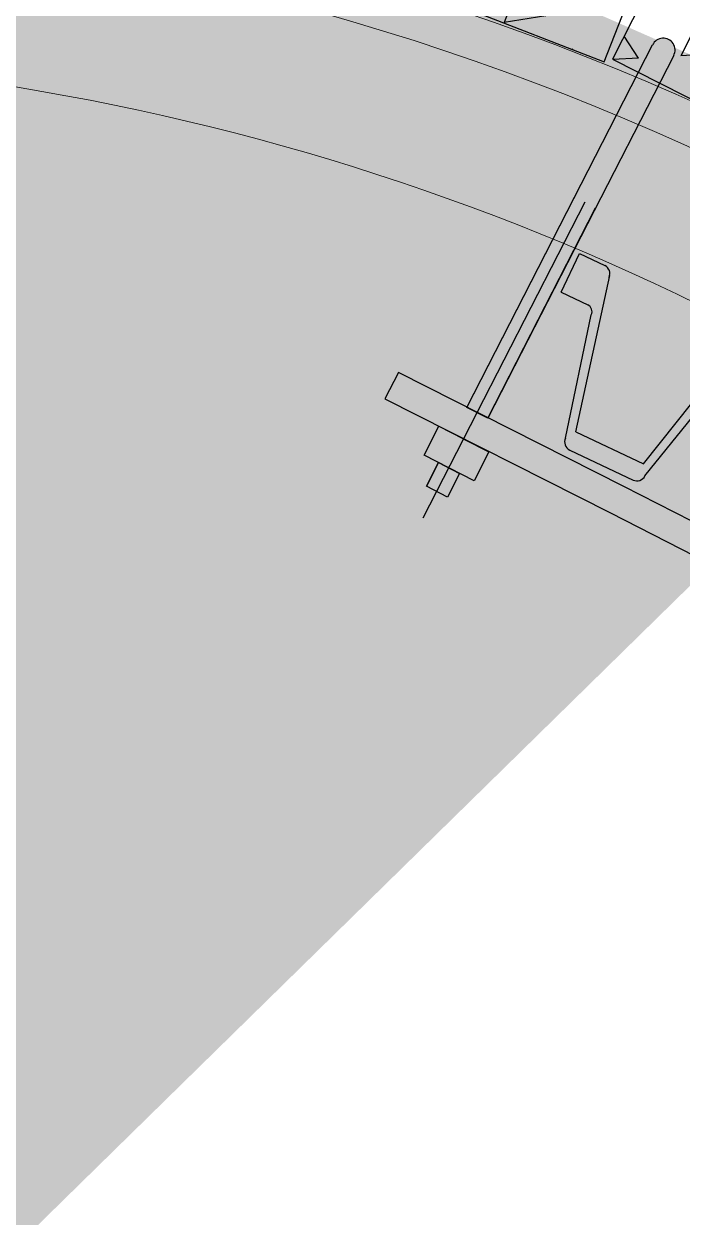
# Model space of a CAD drawing. Header units: millimetres. Extents: x -46762 to 217101, y -107409 to 31524.
# Drawn here: x 117469 to 117915, y -62025 to -61217 of the extents above; entities that cross this region are included whole.
import ezdxf

# ---------------------------------------------------------------- set-up
doc = ezdxf.new("R2010")
doc.units = ezdxf.units.MM

# ---------------------------------------------------------------- blocks, each defined once
blk = doc.blocks.new('затяж')
h = blk.add_hatch()
h.set_pattern_fill('TRIANG', scale=6, style=0)
h.set_pattern_definition([(59.99999999999999, (-60928.14965484699, 7032.150187674619), (-28.5749897581405, 49.49334591314033), [28.575, -28.575]), (120, (-60928.14965484699, 7032.150187674619), (-57.14998975814051, 5.913140350699564e-06), [28.57499999999999, -28.57499999999999]), (0, (-60942.43715484699, 7056.896887674618), (28.575, 49.49334), [28.575, -28.575])])
h.paths.add_polyline_path([(59094.13031474774, -5736.145065864868), (59094.13031474774, -5936.145065864868), (59034.13031474774, -5936.145065864868), (59034.13031474774, -5736.145065864868)])
at = {"color": 7}
blk.add_lwpolyline([(59094.13031474774, -5736.145065864868), (59094.13031474774, -5936.145065864868), (59034.13031474774, -5936.145065864868), (59034.13031474774, -5736.145065864868), (59094.13031474774, -5736.145065864868)], dxfattribs=at)
blk = doc.blocks.new('СВПУСИЛ')
for p, q in [((92889.34829006574, -42718.48972523742), (92841.87090192134, -42717.02425091516)), ((92835.68864560979, -42722.83628213483), (92813.13744283852, -42805.17972907244)), ((92895.1603212854, -42724.67198154904), (92912.59007695144, -42808.24951212644)), ((92839.92056259899, -42729.97024166628), (92812.07433528174, -42834.5254429917)), ((92890.49647502229, -42731.53135747064), (92839.92056259899, -42729.97024166628)), ((92890.49647502229, -42731.53135747064), (92911.8412693842, -42837.60492747583)), ((92807.98556257886, -42810.02308842212), (92787.99508336019, -42809.40604660222)), ((92937.42391551984, -42814.01843420598), (92917.43343630117, -42813.40139238608)), ((92806.09132797911, -42838.97843119822), (92787.10037272134, -42838.39224146931)), ((92936.52920488098, -42843.00462907307), (92917.5382496232, -42842.41843934415))]:
    blk.add_line(p, q)
at = {"color": 7}
for p, q in [((92787.99508336019, -42809.40604660222), (92787.10037272134, -42838.39224146931)), ((92937.42391551984, -42814.01843420598), (92936.52920488098, -42843.00462907307))]:
    blk.add_line(p, q, dxfattribs=at)
for centre, radius, start, end in [((92841.68578937539, -42723.02139468079), 5.999999999999999, 88.23202484565921, 178.2320248464925), ((92889.16317751977, -42724.48686900306), 5.999999999999999, 358.2320248464926, 88.23202484565921), ((92808.13982303382, -42805.02546861746), 4.999999999999999, 268.2320248456592, 358.2320248464926), ((92917.58769675612, -42808.40377258141), 4.999999999999999, 178.2320248464925, 268.2320248456592), ((92806.27644052506, -42832.98128743262), 5.999999999999999, 268.2320248456592, 358.2320248464926), ((92917.7233621692, -42836.42129557856), 5.999999999999999, 178.2320248464925, 268.2320248456592)]:
    blk.add_arc(centre, radius, start, end)

msp = doc.modelspace()

# ---------------------------------------------------------------- hatches: boundary and pattern name
at = {"lineweight": 15}
h = msp.add_hatch(dxfattribs=at)
h.set_pattern_fill('GRAVEL', scale=10, style=0)
h.set_pattern_definition([(228.0128, (24572.1670675493, -18661.38355856139), (-2032.001726589601, -2286.002808951258), [34.1721, -3383.05]), (184.9697, (24549.3070675493, -18686.78355856139), (3048.004930617913, 253.9982075387458), [58.6405, -5805.4]), (132.5104, (24490.8870675493, -18691.86355856138), (2539.998151833169, -2794.002729246041), [41.34819999999999, -4093.47]), (267.2737, (24391.8270675493, -18755.36355856138), (253.9988970828173, 5079.998365336643), [53.40049999999999, -5286.639999999999]), (292.8337, (24389.2870675493, -18808.70355856138), (-1270.003605550191, 3048.001733005111), [52.3634, -5183.98]), (357.2737, (24409.6070675493, -18856.96355856139), (-5079.998365336643, 253.9988970828175), [53.40049999999999, -5286.639999999999]), (37.6942, (24462.9470675493, -18859.50355856138), (-3302.002086123993, -2539.997735698489), [70.61939999999998, -6991.310000000001]), (72.2553, (24518.8270675493, -18816.32355856138), (1778.00355654672, 5588.00162060364), [66.672, -6600.53]), (121.4296, (24539.1470675493, -18752.82355856138), (-2032.000523526448, 3301.996115997269), [53.5813, -5304.55]), (175.2364, (24511.2070675493, -18707.10355856139), (2793.997805305446, -253.9976162721156), [61.17129999999999, -2997.389999999999]), (222.3974, (24450.2470675493, -18702.02355856138), (-3048.000091723971, -2793.996365063697), [79.1078, -7831.68]), (138.8141, (24643.2870675493, -18757.90355856139), (-1777.998867422474, 1523.997655712401), [27.0005, -2673.06]), (171.4692, (24622.9670675493, -18740.12355856139), (3301.99495955914, -508.0012800045699), [51.36819999999998, -5085.459999999998]), (225, (24572.1670675493, -18732.50355856138), (-5.329070518200751e-14, -253.9998268700197), [35.9209, -323.289]), (203.1986, (24554.3870675493, -18702.02355856138), (1270.004282559083, 508.0022274306265), [19.3441, -1915.06]), (291.8014, (24536.6070675493, -18709.64355856138), (-254.0001781894509, 762.0004908731864), [27.3566, -1340.48]), (30.9638, (24546.7670675493, -18735.04355856138), (761.9991954808227, 508.0003958660552), [44.43199999999999, -1436.629999999999]), (161.5651, (24584.8670675493, -18712.18355856138), (508.0002318180981, -253.9996222465077), [32.1287, -771.0899999999999]), (16.38950000000001, (24389.2870675493, -18709.64355856138), (2540.001401396935, 761.9984149967804), [45.00880000000001, -4455.88]), (70.3462, (24432.4670675493, -18696.94355856139), (-1015.997168867651, -2793.9960488545), [37.7599, -3738.219999999999]), (293.1986, (24584.8670675493, -18661.38355856139), (-508.0022274306264, 1270.004282559083), [38.688, -1895.72]), (343.6105, (24600.1070675493, -18696.94355856139), (-2540.001401396935, 761.9984149967811), [45.00879999999999, -4455.879999999998]), (339.444, (24389.2870675493, -18867.12355856139), (-1270.001576425591, 507.9993836050138), [43.4035, -2126.77]), (294.7751, (24429.9270675493, -18882.36355856138), (-1269.997040362684, 2793.998702615667), [36.36719999999998, -3600.359999999999]), (66.80140000000002, (24587.4070675493, -18915.38355856139), (508.0022274306268, 1270.004282559083), [38.688, -1895.72]), (17.35400000000001, (24602.6470675493, -18879.82355856138), (-3302.000178185996, -1015.998467560563), [42.57829999999999, -4215.239999999999]), (69.444, (24462.9470675493, -18915.38355856139), (-507.9993836050144, -1270.001576425591), [21.7018, -2148.48]), (101.3099, (24572.1670675493, -18915.38355856139), (-253.9987462887348, 1015.996746090262), [12.9515, -1282.2]), (165.9638, (24569.6270675493, -18902.68355856138), (762.0005354697173, -253.9995604123641), [52.3634, -994.905]), (186.0090000000001, (24518.8270675493, -18889.98355856138), (2539.996254442795, 253.9994068547858), [48.5267, -4804.139999999999]), (303.6901, (24546.7670675493, -18757.90355856139), (-254.0000871307233, 507.999509923184), [36.6324, -879.178]), (353.1572, (24567.0870675493, -18788.38355856139), (4318.001785664343, -508.002275165484), [63.95569999999999, -6331.599999999999]), (60.94540000000001, (24630.5870675493, -18796.00355856138), (-1015.997636582909, -1777.995761083413), [26.1508, -2588.94]), (90, (24643.2870675493, -18773.14355856138), (-254, 254), [15.24, -238.76]), (120.2564, (24513.7470675493, -18882.36355856138), (1015.997846683611, -1777.999103247756), [35.2867, -3493.39]), (48.01279999999999, (24495.9670675493, -18851.88355856139), (2032.001726589601, 2286.002808951258), [68.3443, -3348.88]), (0, (24541.6870675493, -18801.08355856139), (254, 254), [66.04, -187.96]), (325.3048, (24607.7270675493, -18801.08355856139), (-2539.995599095369, 1778.000169048476), [40.161, -3975.93]), (254.0546, (24640.7470675493, -18823.94355856139), (-254.0006479701474, -1016.002420320363), [36.9829, -1812.17]), (207.646, (24630.5870675493, -18859.50355856138), (-4825.998304902272, -2540.001597472339), [60.2145, -5961.25]), (175.4261, (24577.2470675493, -18887.44355856139), (-3302.000760474751, 253.9987711219462), [63.70289999999999, -6306.579999999998]), (175.4261, (24577.2470675493, -18887.44355856139), (-3302.000760474751, 253.9987711219462), [63.70289999999999, -6306.579999999998])])
edge = h.paths.add_edge_path()
edge.add_line((115105.3718890499, -64260.77303888099), (115105.3718890499, -63247.91589665))
edge.add_line((115105.3718890499, -63247.91589665), (115130.6943074944, -62920.43981552315))
edge.add_line((115130.6943074944, -62920.43981552315), (115181.3820876789, -62655.45165421772))
edge.add_line((115181.3820876789, -62655.45165421772), (115241.8179960127, -62466.45278493673))
edge.add_line((115241.8179960127, -62466.45278493673), (115305.7944660774, -62309.78445395925))
edge.add_line((115305.7944660774, -62309.78445395925), (115386.680423911, -62126.25475242582))
edge.add_line((115386.680423911, -62126.25475242582), (115493.7990850516, -61947.0950962846))
edge.add_line((115493.7990850516, -61947.0950962846), (115607.4762045406, -61785.41460463384))
edge.add_line((115607.4762045406, -61785.41460463384), (115705.8508195933, -61667.43117664442))
edge.add_line((115705.8508195933, -61667.43117664442), (115699.2923612449, -61630.28850301935))
edge.add_line((115699.2923612449, -61630.28850301935), (115840.6464348841, -61481.96360238318))
edge.add_line((115840.6464348841, -61481.96360238318), (115852.903355578, -61451.33870398421))
edge.add_line((115852.903355578, -61451.33870398421), (115877.4171969658, -61428.36969115889))
edge.add_line((115877.4171969658, -61428.36969115889), (115906.527101092, -61423.7762276199))
edge.add_line((115906.527101092, -61423.7762276199), (116047.4805589849, -61302.80733650215))
edge.add_line((116047.4805589849, -61302.80733650215), (116084.2513210664, -61276.77624066817))
edge.add_line((116084.2513210664, -61276.77624066817), (116186.9021843126, -61210.9326413051))
edge.add_line((116186.9021843126, -61210.9326413051), (116272.7000641263, -61158.87011061121))
edge.add_line((116272.7000641263, -61158.87011061121), (116424.3786101479, -61088.43270868308))
edge.add_line((116424.3786101479, -61088.43270868308), (116588.0841042135, -61027.85079314359))
edge.add_line((116588.0841042135, -61027.85079314359), (116672.9112395245, -60995.65586524796))
edge.add_line((116672.9112395245, -60995.65586524796), (116864.0405483124, -60958.09517254081))
edge.add_line((116864.0405483124, -60958.09517254081), (116924.1713332285, -60945.21726918773))
edge.add_line((116924.1713332285, -60945.21726918773), (117040.5877829556, -60930.70763360259))
edge.add_line((117040.5877829556, -60930.70763360259), (117156.478177309, -60920.93012319843))
edge.add_line((117156.478177309, -60920.93012319843), (117198.29455133, -60920.06839910142))
edge.add_line((115205.034872968, -64260.77303888099), (115205.034872968, -63251.9129488442))
edge.add_line((115205.034872968, -63251.9129488442), (115229.1514619627, -62940.03096681862))
edge.add_line((115229.1514619627, -62940.03096681862), (115277.4255383289, -62687.66128938488))
edge.add_line((115277.4255383289, -62687.66128938488), (115334.9835462659, -62507.66236626013))
edge.add_line((115334.9835462659, -62507.66236626013), (115395.913517756, -62358.45443199587))
edge.add_line((115395.913517756, -62358.45443199587), (115472.9477633119, -62183.66424005927))
edge.add_line((115472.9477633119, -62183.66424005927), (115574.9655358267, -62013.03599611524))
edge.add_line((115574.9655358267, -62013.03599611524), (115683.2294591496, -61859.05457549548))
edge.add_line((115683.2294591496, -61859.05457549548), (115776.9195687236, -61746.68940598174))
edge.add_line((115776.9195687236, -61746.68940598174), (115770.6734179156, -61711.31543110072))
edge.add_line((115770.6734179156, -61711.31543110072), (115905.2963451911, -61570.05362097104))
edge.add_line((115905.2963451911, -61570.05362097104), (115916.9696029947, -61540.88705106726))
edge.add_line((115916.9696029947, -61540.88705106726), (115940.3161186022, -61519.01180075743))
edge.add_line((115940.3161186022, -61519.01180075743), (115968.0398368177, -61514.63707357744))
edge.add_line((115968.0398368177, -61514.63707357744), (116102.281225287, -61399.42860584625))
edge.add_line((116102.281225287, -61399.42860584625), (116137.300998698, -61374.63708600437))
edge.add_line((116137.300998698, -61374.63708600437), (116235.0637255991, -61311.92889613478))
edge.add_line((116235.0637255991, -61311.92889613478), (116316.7759920884, -61262.34553356917))
edge.add_line((116316.7759920884, -61262.34553356917), (116461.2317502042, -61195.26229363761))
edge.add_line((116461.2317502042, -61195.26229363761), (116617.1417445524, -61137.56523121905))
edge.add_line((116617.1417445524, -61137.56523121905), (116697.9294924677, -61106.90339512797))
edge.add_line((116697.9294924677, -61106.90339512797), (116879.957405599, -61071.13130683545))
edge.add_line((116879.957405599, -61071.13130683545), (116937.2248198048, -61058.86663697538))
edge.add_line((116937.2248198048, -61058.86663697538), (117048.0976290687, -61045.04793641809))
edge.add_line((117048.0976290687, -61045.04793641809), (117158.4694332147, -61035.73602174746))
edge.add_line((117158.4694332147, -61035.73602174746), (117198.29455133, -61034.91533213127))
edge.add_line((115105.3718890499, -64260.77303888099), (115205.034872968, -64260.77303888099))
edge.add_line((118272.6618777742, -61251.32682667549), (118209.6869183475, -61210.9326413051))
edge.add_line((118209.6869183475, -61210.9326413051), (118123.8890385338, -61158.87011061121))
edge.add_line((118123.8890385338, -61158.87011061121), (117972.2104925121, -61088.43270868308))
edge.add_line((117972.2104925121, -61088.43270868308), (117808.5049984465, -61027.85079314359))
edge.add_line((117808.5049984465, -61027.85079314359), (117723.6778631355, -60995.65586524796))
edge.add_line((117723.6778631355, -60995.65586524796), (117532.5485543477, -60958.09517254081))
edge.add_line((117532.5485543477, -60958.09517254081), (117472.4177694316, -60945.21726918773))
edge.add_line((117472.4177694316, -60945.21726918773), (117356.0013197045, -60930.70763360259))
edge.add_line((117356.0013197045, -60930.70763360259), (117240.1109253511, -60920.93012319843))
edge.add_line((117240.1109253511, -60920.93012319843), (117198.29455133, -60920.06839910142))
edge.add_line((118301.3469224753, -61405.46964586953), (118294.3078773731, -61399.42860584625))
edge.add_line((118294.3078773731, -61399.42860584625), (118259.2881039621, -61374.63708600437))
edge.add_line((118259.2881039621, -61374.63708600437), (118161.525377061, -61311.92889613478))
edge.add_line((118161.525377061, -61311.92889613478), (118079.8131105717, -61262.34553356917))
edge.add_line((118079.8131105717, -61262.34553356917), (117935.3573524558, -61195.26229363761))
edge.add_line((117935.3573524558, -61195.26229363761), (117779.4473581077, -61137.56523121905))
edge.add_line((117779.4473581077, -61137.56523121905), (117698.6596101924, -61106.90339512797))
edge.add_line((117698.6596101924, -61106.90339512797), (117516.6316970611, -61071.13130683545))
edge.add_line((117516.6316970611, -61071.13130683545), (117459.3642828553, -61058.86663697538))
edge.add_line((117459.3642828553, -61058.86663697538), (117348.4914735914, -61045.04793641809))
edge.add_line((117348.4914735914, -61045.04793641809), (117238.1196694453, -61035.73602174746))
edge.add_line((117238.1196694453, -61035.73602174746), (117198.29455133, -61034.91533213127))
edge.add_line((118178.6439295439, -61324.17516172514), (118368.5959032119, -61392.46468852251))
edge.add_line((118368.5959032119, -61392.46468852251), (118950.3521756387, -61487.87274518359))
edge.add_line((118950.3521756387, -61487.87274518359), (118983.6967300038, -61505.51565924159))
edge.add_line((118983.6967300038, -61505.51565924159), (120137.975414228, -61266.90110561571))
edge.add_line((118272.6618777742, -61251.32682667549), (118348.9813645023, -61278.76440225547))
edge.add_line((118348.9813645023, -61278.76440225547), (118930.7376369291, -61374.17245891655))
edge.add_line((118930.7376369291, -61374.17245891655), (118964.0821912943, -61391.81537297455))
edge.add_line((118964.0821912943, -61391.81537297455), (120094.5353447346, -61158.12607567594))
edge.add_line((120094.5353447346, -61158.12607567594), (120118.5114395527, -61270.92473326508))
h = msp.add_hatch(color=9)
edge = h.paths.add_edge_path()
edge.add_line((117908.8907379812, -61238.40697563459), (117783.2109862302, -61483.8903431916))
edge.add_line((117783.2109862302, -61483.8903431916), (117768.9689830524, -61476.59888617095))
edge.add_line((117768.9689830524, -61476.59888617095), (117894.6106824073, -61231.18984427282))
edge.add_arc((117901.8270383718, -61234.64738448901), 8.00189838437035, -28.0237424463362, 154.3997303602534, ccw=False)
for points in [[(117875.2226791037, -61530.16344306981), (117722.6824727246, -61452.90165085387), (117713.5681514488, -61470.70415482613), (117866.1083578279, -61547.96594704204), (117972.9233816613, -61602.65187469682), (117982.0377029371, -61584.84937072458)], [(117783.8880421391, -61506.70572386551), (117773.8622887357, -61526.28847823499), (117740.0375311885, -61508.97126781098), (117750.0632845919, -61489.38851344152)], [(117749.8289083732, -61513.98414451267), (117764.070911551, -61521.27560153329), (117755.8680224028, -61537.29785510832), (117741.626019225, -61530.00639808767)]]:
    msp.add_hatch(color=9).paths.add_polyline_path(points)

# ---------------------------------------------------------------- linework, layer by layer
at = {"color": 7}
for p, q in [((117739.4697599681, -61551.40343760647), (117849.0652486522, -61337.33657912996)), ((117768.9689830524, -61476.59888617095), (117841.8835532587, -61334.17885439305)), ((117783.2109862302, -61483.8903431916), (117856.1255564365, -61341.47031141367)), ((117722.6824727246, -61452.90165085387), (117713.5681514488, -61470.70415482613)), ((117875.2226791037, -61530.16344306981), (117722.6824727246, -61452.90165085387)), ((117713.5681514488, -61470.70415482613), (117866.1083578279, -61547.96594704204)), ((117749.8289083732, -61513.98414451267), (117741.626019225, -61530.00639808767)), ((117764.070911551, -61521.27560153329), (117755.8680224028, -61537.29785510832)), ((118116.8055035076, -61653.84623958902), (117875.2226791037, -61530.16344306981)), ((117866.1083578279, -61547.96594704204), (118109.0038110942, -61672.32076819259))]:
    msp.add_line(p, q, dxfattribs=at)
for points in [[(117908.8907379812, -61238.40697563459), (117783.2109862302, -61483.8903431916), (117768.9689830524, -61476.59888617095), (117894.6106824073, -61231.18984427282)], [(117766.9756633655, -61498.04711865351), (117783.8880421391, -61506.70572386551), (117773.8622887357, -61526.28847823499), (117740.0375311885, -61508.97126781098), (117750.0632845919, -61489.38851344152), (117783.8880421391, -61506.70572386551)], [(117783.8880421391, -61506.70572386551), (117773.8622887357, -61526.28847823499), (117740.0375311885, -61508.97126781098), (117750.0632845919, -61489.38851344152), (117783.8880421391, -61506.70572386551)], [(117749.8289083732, -61513.98414451267), (117764.070911551, -61521.27560153329), (117755.8680224028, -61537.29785510832), (117741.626019225, -61530.00639808767), (117749.8289083732, -61513.98414451267)]]:
    msp.add_lwpolyline(points, dxfattribs=at)
at = {"color": 7, "lineweight": 15}
for radius, start, end in [(1773, 48.31431862776311, 140.3499999996694), (1744, 48.44108298929038, 140.3499999996694), (1650, 48.88290500392113, 124.0730355664214)]:
    msp.add_arc((117198.29455133, -62888.20184976245), radius, start, end, dxfattribs=at)
at = {"color": 7}
msp.add_arc((117901.8270383718, -61234.64738448901), 8.00189838437035, 331.9762575537925, 154.3997303603004, dxfattribs=at)

# ---------------------------------------------------------------- block references
at = {"color": 7, "lineweight": 15, "xscale": -1}
for p, rotation in [((133738.4907120488, -4012.512505319712), 68.75891754181878), ((139452.0754904347, -5931.585781004324), 63.13744271599886)]:
    msp.add_blockref('затяж', p, dxfattribs=dict(at, rotation=rotation))
at = {"color": 5, "lineweight": 15, "rotation": 156.4076966305284}
msp.add_blockref('СВПУСИЛ', (185866.8305807883, -137830.0723651161), dxfattribs=at)

doc.saveas('drawing.dxf')
